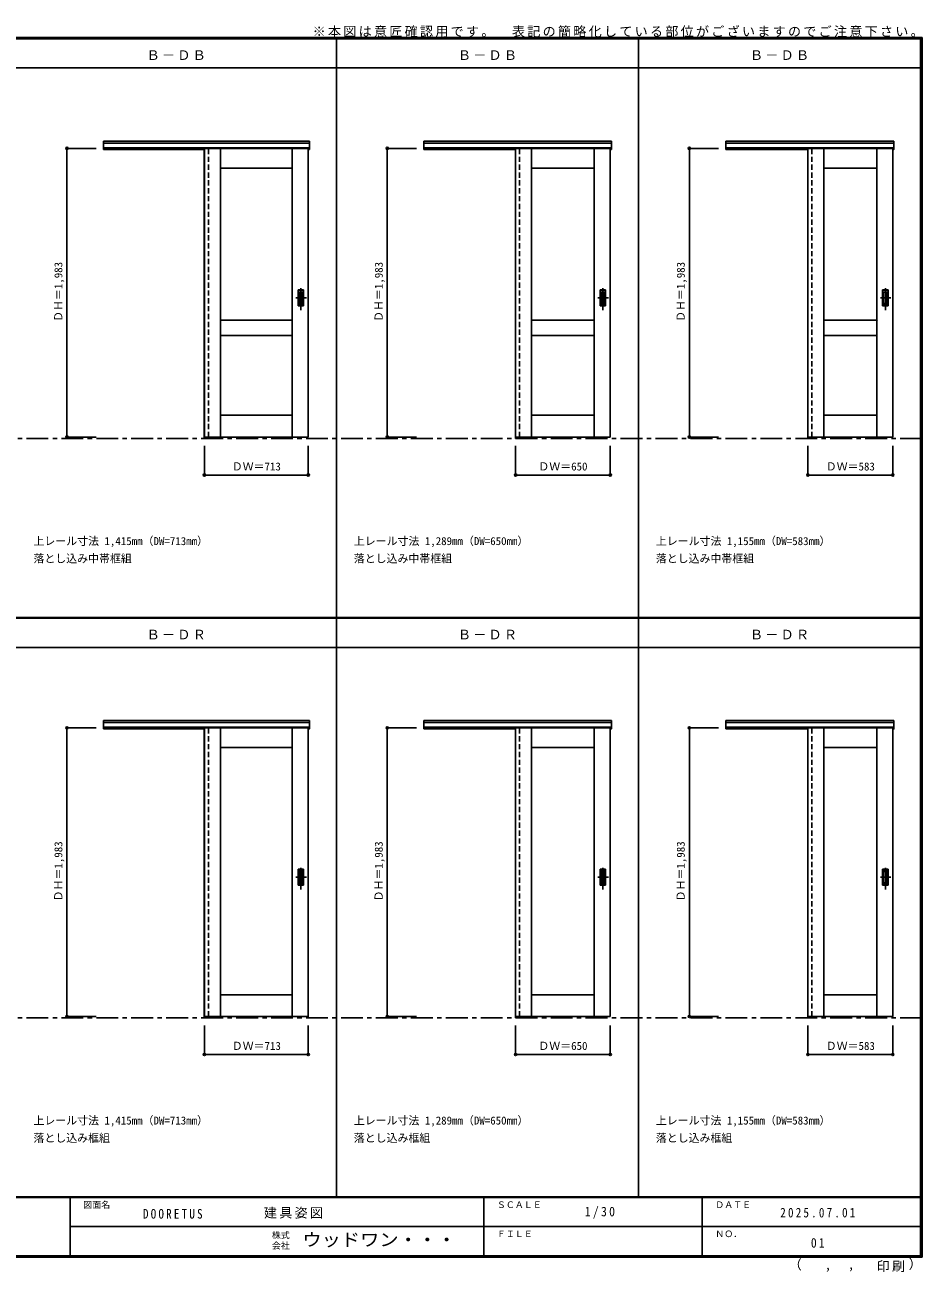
# Model space of a CAD drawing. Units: millimetres, scale not verified. Extents: x -6000 to 5700, y -4307 to 4260.
# Drawn here: x -460 to 5700, y -4307 to 4260 of the extents above; entities that cross this region are included whole.
import ezdxf
from ezdxf.enums import TextEntityAlignment as Align

# ---------------------------------------------------------------- set-up
doc = ezdxf.new("R2010")
doc.units = ezdxf.units.MM
doc.header["$LTSCALE"] = 30
doc.header["$PDMODE"] = 32
doc.header["$PDSIZE"] = 15
doc.linetypes.add('CHAIN1', pattern=[8, 5, -1, 1, -1])
doc.linetypes.add('DASHED1', pattern=[1.8, 1.2, -0.6])
for name, color, linetype in [('0-1_通り芯', 7, 'CHAIN1'), ('0-2_扉', 7, 'Continuous'), ('0-4_枠', 3, 'Continuous'), ('0-6_引手', 7, 'Continuous'), ('0-A_文字', 7, 'Continuous'), ('0-B_寸法', 7, 'Continuous'), ('F-1_枠', 6, 'Continuous'), ('F-A_文字', 7, 'Continuous')]:
    doc.layers.add(name, color=color, linetype=linetype)
doc.styles.add('ＭＳ ゴシック', font='')
doc.styles.get('ＭＳ ゴシック').set_extended_font_data('MS Gothic')

msp = doc.modelspace()

# ---------------------------------------------------------------- linework, layer by layer
at = {"layer": '0-1_通り芯'}
for p, q in [((-5490, 1420), (5690, 1420)), ((-5490, -2560.5), (5690, -2560.5))]:
    msp.add_line(p, q, dxfattribs=at)
at = {"layer": '0-2_扉'}
for p, q in [((772, 3412), (772, 1429)), ((772, 3412), (1485, 3412)), ((882, 3412), (882, 1429)), ((1375, 3412), (1375, 1429)), ((1485, 1429), (1485, 3412)), ((2909, 3412), (2909, 1429)), ((2909, 3412), (3559, 3412)), ((3019, 3412), (3019, 1429)), ((3449, 3412), (3449, 1429)), ((3559, 1429), (3559, 3412)), ((4916, 3412), (4916, 1429)), ((4916, 3412), (5499, 3412)), ((5026, 3412), (5026, 1429)), ((5389, 3412), (5389, 1429)), ((882, 3277), (1375, 3277)), ((3019, 3277), (3449, 3277)), ((5026, 3277), (5389, 3277)), ((1076, 2232), (882, 2232)), ((887, 2232), (1370, 2232)), ((1181, 2232), (1375, 2232)), ((3019, 2232), (3449, 2232)), ((3435, 2232), (3435, 2233.11)), ((5026, 2232), (5389, 2232)), ((5397, 2232), (5397, 2233.11)), ((882, 2127), (1375, 2127)), ((3019, 2127), (3449, 2127)), ((5026, 2127), (5389, 2127)), ((882, 1579), (1375, 1579)), ((3019, 1579), (3449, 1579)), ((5026, 1579), (5389, 1579)), ((772, 1429), (1485, 1429)), ((2909, 1429), (3559, 1429)), ((772, -568.5), (772, -2551.5)), ((772, -568.5), (1485, -568.5)), ((882, -568.5), (882, -2551.5)), ((1375, -568.5), (1375, -2551.5)), ((2909, -568.5), (2909, -2551.5)), ((2909, -568.5), (3559, -568.5)), ((3019, -568.5), (3019, -2551.5)), ((3449, -568.5), (3449, -2551.5)), ((3559, -2551.5), (3559, -568.5)), ((4916, -568.5), (4916, -2551.5)), ((4916, -568.5), (5499, -568.5)), ((5026, -568.5), (5026, -2551.5)), ((5389, -568.5), (5389, -2551.5)), ((882, -703.5), (1375, -703.5)), ((3019, -703.5), (3449, -703.5)), ((5026, -703.5), (5389, -703.5)), ((882, -2401.5), (1375, -2401.5)), ((3019, -2401.5), (3449, -2401.5)), ((5026, -2401.5), (5389, -2401.5)), ((2909, -2551.5), (3559, -2551.5))]:
    msp.add_line(p, q, dxfattribs=at)
for points in [[(4916, 1429), (5499, 1429), (5499, 3412)], [(772, -2551.5), (1485, -2551.5), (1485, -568.5)], [(4916, -2551.5), (5499, -2551.5), (5499, -568.5)]]:
    msp.add_lwpolyline(points, dxfattribs=at)
at = {"layer": '0-4_枠'}
for p, q in [((78, 3462), (1493, 3462)), ((78, 3405), (78, 3462)), ((78, 3449), (1493, 3449)), ((2278, 3462), (3567, 3462)), ((2278, 3405), (2278, 3462)), ((2278, 3449), (3567, 3449)), ((4352, 3462), (5507, 3462)), ((4352, 3405), (4352, 3462)), ((4352, 3449), (5507, 3449)), ((78, 3417), (1493, 3417)), ((78, 3405), (772, 3405)), ((771, 3417), (771, 1420)), ((799, 3412), (799, 3417)), ((2278, 3417), (3567, 3417)), ((2278, 3405), (2909, 3405)), ((2908, 3417), (2908, 1420)), ((2936, 3412), (2936, 3417)), ((4352, 3417), (5507, 3417)), ((4352, 3405), (4916, 3405)), ((4915, 3417), (4915, 1420)), ((4943, 3412), (4943, 3417)), ((771, 1420), (799, 1420)), ((799, 1429), (799, 1420)), ((2908, 1420), (2936, 1420)), ((2936, 1429), (2936, 1420)), ((4915, 1420), (4943, 1420)), ((4943, 1429), (4943, 1420)), ((78, -518.5), (1493, -518.5)), ((78, -575.5), (78, -518.5)), ((78, -531.5), (1493, -531.5)), ((78, -563.5), (1493, -563.5)), ((78, -575.5), (772, -575.5)), ((771, -563.5), (771, -2560.5)), ((799, -568.5), (799, -563.5)), ((2278, -518.5), (3567, -518.5)), ((2278, -575.5), (2278, -518.5)), ((2278, -531.5), (3567, -531.5)), ((2278, -563.5), (3567, -563.5)), ((2278, -575.5), (2909, -575.5)), ((2908, -563.5), (2908, -2560.5)), ((2936, -568.5), (2936, -563.5)), ((4352, -518.5), (5507, -518.5)), ((4352, -575.5), (4352, -518.5)), ((4352, -531.5), (5507, -531.5)), ((4352, -563.5), (5507, -563.5)), ((4352, -575.5), (4916, -575.5)), ((4915, -563.5), (4915, -2560.5)), ((4943, -568.5), (4943, -563.5)), ((771, -2560.5), (799, -2560.5)), ((799, -2551.5), (799, -2560.5)), ((2908, -2560.5), (2936, -2560.5)), ((2936, -2551.5), (2936, -2560.5)), ((4915, -2560.5), (4943, -2560.5)), ((4943, -2551.5), (4943, -2560.5))]:
    msp.add_line(p, q, dxfattribs=at)
at = {"layer": '0-4_枠', "color": 4, "linetype": 'DASHED1'}
for p, q in [((799, 1429), (799, 3412)), ((2936, 1429), (2936, 3412)), ((4943, 1429), (4943, 3412)), ((799, -2551.5), (799, -568.5)), ((2936, -2551.5), (2936, -568.5)), ((4943, -2551.5), (4943, -568.5))]:
    msp.add_line(p, q, dxfattribs=at)
at = {"layer": '0-4_枠'}
for points in [[(1485, 3405), (1493, 3405), (1493, 3462)], [(3559, 3405), (3567, 3405), (3567, 3462)], [(5499, 3405), (5507, 3405), (5507, 3462)], [(1485, -575.5), (1493, -575.5), (1493, -518.5)], [(3559, -575.5), (3567, -575.5), (3567, -518.5)], [(5499, -575.5), (5507, -575.5), (5507, -518.5)]]:
    msp.add_lwpolyline(points, dxfattribs=at)
at = {"layer": '0-6_引手'}
for p, q in [((1453, 2441.5), (1415, 2441.5)), ((1415, 2331.5), (1415, 2441.5)), ((1446.5, 2425.5), (1421.5, 2425.5)), ((1421.5, 2347.5), (1421.5, 2425.5)), ((1446.5, 2347.5), (1446.5, 2425.5)), ((1453, 2331.5), (1453, 2441.5)), ((3527, 2441.5), (3489, 2441.5)), ((3489, 2331.5), (3489, 2441.5)), ((3527, 2441.5), (3489, 2441.5)), ((3489, 2331.5), (3489, 2441.5)), ((3520.5, 2425.5), (3495.5, 2425.5)), ((3495.5, 2347.5), (3495.5, 2425.5)), ((3520.5, 2425.5), (3495.5, 2425.5)), ((3495.5, 2347.5), (3495.5, 2425.5)), ((3520.5, 2347.5), (3520.5, 2425.5)), ((3520.5, 2347.5), (3520.5, 2425.5)), ((3527, 2331.5), (3527, 2441.5)), ((3527, 2331.5), (3527, 2441.5)), ((5467, 2441.5), (5429, 2441.5)), ((5429, 2331.5), (5429, 2441.5)), ((5467, 2441.5), (5429, 2441.5)), ((5429, 2331.5), (5429, 2441.5)), ((5460.5, 2425.5), (5435.5, 2425.5)), ((5435.5, 2347.5), (5435.5, 2425.5)), ((5460.5, 2425.5), (5435.5, 2425.5)), ((5435.5, 2347.5), (5435.5, 2425.5)), ((5460.5, 2347.5), (5460.5, 2425.5)), ((5460.5, 2347.5), (5460.5, 2425.5)), ((5467, 2331.5), (5467, 2441.5)), ((5467, 2331.5), (5467, 2441.5)), ((1453, 2331.5), (1415, 2331.5)), ((1446.5, 2347.5), (1421.5, 2347.5)), ((3527, 2331.5), (3489, 2331.5)), ((3527, 2331.5), (3489, 2331.5)), ((3520.5, 2347.5), (3495.5, 2347.5)), ((3520.5, 2347.5), (3495.5, 2347.5)), ((5467, 2331.5), (5429, 2331.5)), ((5467, 2331.5), (5429, 2331.5)), ((5460.5, 2347.5), (5435.5, 2347.5)), ((5460.5, 2347.5), (5435.5, 2347.5)), ((1453, -1539), (1415, -1539)), ((1415, -1649), (1415, -1539)), ((1453, -1649), (1453, -1539)), ((3527, -1539), (3489, -1539)), ((3489, -1649), (3489, -1539)), ((3527, -1539), (3489, -1539)), ((3489, -1649), (3489, -1539)), ((3527, -1649), (3527, -1539)), ((3527, -1649), (3527, -1539)), ((5467, -1539), (5429, -1539)), ((5429, -1649), (5429, -1539)), ((5467, -1539), (5429, -1539)), ((5429, -1649), (5429, -1539)), ((5467, -1649), (5467, -1539)), ((5467, -1649), (5467, -1539)), ((1446.5, -1555), (1421.5, -1555)), ((1421.5, -1633), (1421.5, -1555)), ((1446.5, -1633), (1446.5, -1555)), ((3520.5, -1555), (3495.5, -1555)), ((3495.5, -1633), (3495.5, -1555)), ((3520.5, -1555), (3495.5, -1555)), ((3495.5, -1633), (3495.5, -1555)), ((3520.5, -1633), (3520.5, -1555)), ((3520.5, -1633), (3520.5, -1555)), ((5460.5, -1555), (5435.5, -1555)), ((5435.5, -1633), (5435.5, -1555)), ((5460.5, -1555), (5435.5, -1555)), ((5435.5, -1633), (5435.5, -1555)), ((5460.5, -1633), (5460.5, -1555)), ((5460.5, -1633), (5460.5, -1555)), ((1453, -1649), (1415, -1649)), ((1446.5, -1633), (1421.5, -1633)), ((3527, -1649), (3489, -1649)), ((3527, -1649), (3489, -1649)), ((3520.5, -1633), (3495.5, -1633)), ((3520.5, -1633), (3495.5, -1633)), ((5467, -1649), (5429, -1649)), ((5467, -1649), (5429, -1649)), ((5460.5, -1633), (5435.5, -1633)), ((5460.5, -1633), (5435.5, -1633))]:
    msp.add_line(p, q, dxfattribs=at)
at = {"layer": '0-6_引手', "linetype": 'DASHED1'}
for p, q in [((1418, 2335.5), (1418, 2437.5)), ((3492, 2335.5), (3492, 2437.5)), ((3492, 2335.5), (3492, 2437.5)), ((5432, 2335.5), (5432, 2437.5)), ((5432, 2335.5), (5432, 2437.5)), ((1450, 2335.5), (1418, 2335.5)), ((3524, 2335.5), (3492, 2335.5)), ((3524, 2335.5), (3492, 2335.5)), ((5464, 2335.5), (5432, 2335.5)), ((5464, 2335.5), (5432, 2335.5)), ((1418, -1645), (1418, -1543)), ((3492, -1645), (3492, -1543)), ((3492, -1645), (3492, -1543)), ((5432, -1645), (5432, -1543)), ((5432, -1645), (5432, -1543)), ((1450, -1645), (1418, -1645)), ((3524, -1645), (3492, -1645)), ((3524, -1645), (3492, -1645)), ((5464, -1645), (5432, -1645)), ((5464, -1645), (5432, -1645))]:
    msp.add_line(p, q, dxfattribs=at)
at = {"layer": '0-6_引手', "linetype": 'CHAIN1'}
for p, q in [((1434, 2301.27), (1434, 2472.12)), ((3508, 2301.27), (3508, 2472.12)), ((3508, 2301.27), (3508, 2472.12)), ((5448, 2301.27), (5448, 2472.12)), ((5448, 2301.27), (5448, 2472.12)), ((1472.07, 2386.5), (1399.56, 2386.5)), ((3546.07, 2386.5), (3473.56, 2386.5)), ((3546.07, 2386.5), (3473.56, 2386.5)), ((5486.07, 2386.5), (5413.56, 2386.5)), ((5486.07, 2386.5), (5413.56, 2386.5)), ((1434, -1679.23), (1434, -1508.38)), ((3508, -1679.23), (3508, -1508.38)), ((3508, -1679.23), (3508, -1508.38)), ((5448, -1679.23), (5448, -1508.38)), ((5448, -1679.23), (5448, -1508.38)), ((1472.07, -1594), (1399.56, -1594)), ((3546.07, -1594), (3473.56, -1594)), ((3546.07, -1594), (3473.56, -1594)), ((5486.07, -1594), (5413.56, -1594)), ((5486.07, -1594), (5413.56, -1594))]:
    msp.add_line(p, q, dxfattribs=at)
at = {"layer": '0-6_引手', "linetype": 'DASHED1'}
for points in [[(1450, 2335.5), (1450, 2437.5), (1418, 2437.5)], [(3524, 2335.5), (3524, 2437.5), (3492, 2437.5)], [(3524, 2335.5), (3524, 2437.5), (3492, 2437.5)], [(5464, 2335.5), (5464, 2437.5), (5432, 2437.5)], [(5464, 2335.5), (5464, 2437.5), (5432, 2437.5)], [(1450, -1645), (1450, -1543), (1418, -1543)], [(3524, -1645), (3524, -1543), (3492, -1543)], [(3524, -1645), (3524, -1543), (3492, -1543)], [(5464, -1645), (5464, -1543), (5432, -1543)], [(5464, -1645), (5464, -1543), (5432, -1543)]]:
    msp.add_lwpolyline(points, dxfattribs=at)
at = {"layer": '0-B_寸法', "color": 4}
for p, q in [((-172, 3412), (-172, 1429)), ((-172, 3412), (28, 3412)), ((2028, 3412), (2028, 1429)), ((2028, 3412), (2228, 3412)), ((4102, 3412), (4102, 1429)), ((4102, 3412), (4302, 3412)), ((-172, 1429), (28, 1429)), ((2028, 1429), (2228, 1429)), ((4102, 1429), (4302, 1429)), ((1485, 1168), (1485, 1368)), ((2909, 1168), (2909, 1368)), ((3559, 1168), (3559, 1368)), ((4916, 1168), (4916, 1368)), ((5499, 1168), (5499, 1368)), ((3559, 1168), (2909, 1168)), ((5499, 1168), (4916, 1168)), ((-172, -568.5), (-172, -2551.5)), ((-172, -568.5), (28, -568.5)), ((2028, -568.5), (2028, -2551.5)), ((2028, -568.5), (2228, -568.5)), ((4102, -568.5), (4102, -2551.5)), ((4102, -568.5), (4302, -568.5)), ((-172, -2551.5), (28, -2551.5)), ((2028, -2551.5), (2228, -2551.5)), ((4102, -2551.5), (4302, -2551.5)), ((1485, -2812.5), (1485, -2612.5)), ((2909, -2812.5), (2909, -2612.5)), ((3559, -2812.5), (3559, -2612.5)), ((4916, -2812.5), (4916, -2612.5)), ((5499, -2812.5), (5499, -2612.5)), ((3559, -2812.5), (2909, -2812.5)), ((5499, -2812.5), (4916, -2812.5))]:
    msp.add_line(p, q, dxfattribs=at)
for points in [[(1485, 1168), (772, 1168), (772, 1368)], [(1485, -2812.5), (772, -2812.5), (772, -2612.5)]]:
    msp.add_lwpolyline(points, dxfattribs=at)
at = {"layer": '0-B_寸法'}
for p in [(-172, 3412), (2028, 3412), (4102, 3412), (-172, 1429), (2028, 1429), (4102, 1429), (772, 1168), (1485, 1168), (2909, 1168), (3559, 1168), (4916, 1168), (5499, 1168), (-172, -568.5), (2028, -568.5), (4102, -568.5), (-172, -2551.5), (2028, -2551.5), (4102, -2551.5), (772, -2812.5), (1485, -2812.5), (2909, -2812.5), (3559, -2812.5), (4916, -2812.5), (5499, -2812.5)]:
    msp.add_point(p, dxfattribs=at)
at = {"layer": 'F-1_枠'}
for p, q in [((-6000, 4175), (5700, 4175)), ((-6000, 4170), (5700, 4170)), ((-6000, 4165), (5700, 4165)), ((1678, -3790), (1678, 4175)), ((3752, -3790), (3752, 4175)), ((5690, 4175), (5690, -4205)), ((5695, 4175), (5695, -4205)), ((5700, 4175), (5700, -4205)), ((-6000, 3965), (5700, 3965)), ((-6000, 190.5), (5700, 190.5)), ((-6000, 187.5), (5700, 187.5)), ((-6000, 184.5), (5700, 184.5)), ((-6000, -15.5), (5700, -15.5)), ((5700, -3790), (-6000, -3790)), ((5700, -3795), (-6000, -3795)), ((-150, -3795), (-150, -4195)), ((2690, -3795), (2690, -4195)), ((4190, -3795), (4190, -4195)), ((-150, -3995), (5690, -3995.01)), ((5700, -4195), (-6000, -4195)), ((5700, -4200), (-6000, -4200)), ((5700, -4205), (-6000, -4205))]:
    msp.add_line(p, q, dxfattribs=at)

# ---------------------------------------------------------------- texts
at = {"layer": '0-A_文字', "style": 'ＭＳ ゴシック'}
for s, p in [('上レール寸法 1,415mm（DW=713mm）', (-402, 670.5)), ('上レール寸法 1,289mm（DW=650mm）', (1798, 670.5)), ('上レール寸法 1,155mm（DW=583mm）', (3872, 670.5)), ('落とし込み中帯框組', (-402, 550.5)), ('落とし込み中帯框組', (1798, 550.5)), ('落とし込み中帯框組', (3872, 550.5)), ('上レール寸法 1,415mm（DW=713mm）', (-402, -3310)), ('上レール寸法 1,289mm（DW=650mm）', (1798, -3310)), ('上レール寸法 1,155mm（DW=583mm）', (3872, -3310)), ('落とし込み框組', (-402, -3430)), ('落とし込み框組', (1798, -3430)), ('落とし込み框組', (3872, -3430))]:
    msp.add_text(s, height=54.99, dxfattribs=at).set_placement(p, align=Align.BOTTOM_LEFT)
at = {"layer": '0-A_文字', "char_height": 65.98, "attachment_point": 7, "style": 'ＭＳ ゴシック'}
for s, insert in [('\\T1.17;※本図は意匠確認用です。\u3000表記の簡略化している部位がございますのでご注意下さい。', (1515, 4175)), ('\\T1.17;Ｂ－ＤＢ', (375.5, 4020)), ('\\T1.17;Ｂ－ＤＢ', (2512.5, 4020)), ('\\T1.17;Ｂ－ＤＢ', (4518.5, 4020)), ('\\T1.17;Ｂ－ＤＲ', (375.5, 39.5)), ('\\T1.17;Ｂ－ＤＲ', (2512.5, 39.5)), ('\\T1.17;Ｂ－ＤＲ', (4518.5, 39.5))]:
    msp.add_mtext(s, dxfattribs=dict(at, insert=insert))
at = {"layer": '0-B_寸法', "style": 'ＭＳ ゴシック'}
for p in [(-187, 2220.25), (2013, 2220.25), (4087, 2220.25), (-187, -1760.25), (2013, -1760.25), (4087, -1760.25)]:
    msp.add_text('ＤＨ＝1,983', height=54.99, rotation=90, dxfattribs=at).set_placement(p, align=Align.BOTTOM_LEFT)
for s, p in [('ＤＷ＝713', (959.75, 1183)), ('ＤＷ＝650', (3065.25, 1183)), ('ＤＷ＝583', (5038.75, 1183)), ('ＤＷ＝713', (959.75, -2797.5)), ('ＤＷ＝650', (3065.25, -2797.5)), ('ＤＷ＝583', (5038.75, -2797.5))]:
    msp.add_text(s, height=54.99, dxfattribs=at).set_placement(p, align=Align.BOTTOM_LEFT)
at = {"layer": 'F-A_文字', "style": 'ＭＳ ゴシック'}
for s, height, p in [('図面名', 43.99, (-60, -3880)), ('ＳＣＡＬＥ', 43.99, (2780, -3880)), ('ＤＡＴＥ', 43.99, (4280, -3880)), ('株式', 43.99, (1235, -4089)), ('ＦＩＬＥ', 43.99, (2780, -4080)), ('ＮＯ．', 43.99, (4280, -4080)), ('会社', 43.99, (1235, -4161)), ('（', 65.98, (4784.03, -4308.31)), (',', 65.98, (5031.28, -4308.31)), (',', 65.98, (5190.2, -4305.53)), ('）', 65.98, (5608.4, -4304.13))]:
    msp.add_text(s, height=height, dxfattribs=at).set_placement(p, align=Align.BOTTOM_LEFT)
at = {"layer": 'F-A_文字', "style": 'ＭＳ ゴシック', "width": 1.1}
msp.add_text('ウッドワン・・・', height=87.98, dxfattribs=at).set_placement((1445, -4155), align=Align.BOTTOM_LEFT)
at = {"layer": 'F-A_文字', "char_height": 65.98, "attachment_point": 7, "style": 'ＭＳ ゴシック'}
for s, insert in [('\\T1.38;\\W0.9;1/30', (3383.75, -3940)), ('\\T1.39;\\W0.85;DOORETUS', (350, -3940.79)), ('\\T1.17;建具姿図', (1180.42, -3940)), ('\\T1.39;\\W0.85;2025.07.01', (4726.25, -3932.5)), ('\\T1.36;\\W0.9;01', (4936.25, -4140)), ('\\T1.17;印刷', (5388.15, -4306.92))]:
    msp.add_mtext(s, dxfattribs=dict(at, insert=insert))

doc.saveas('drawing.dxf')
